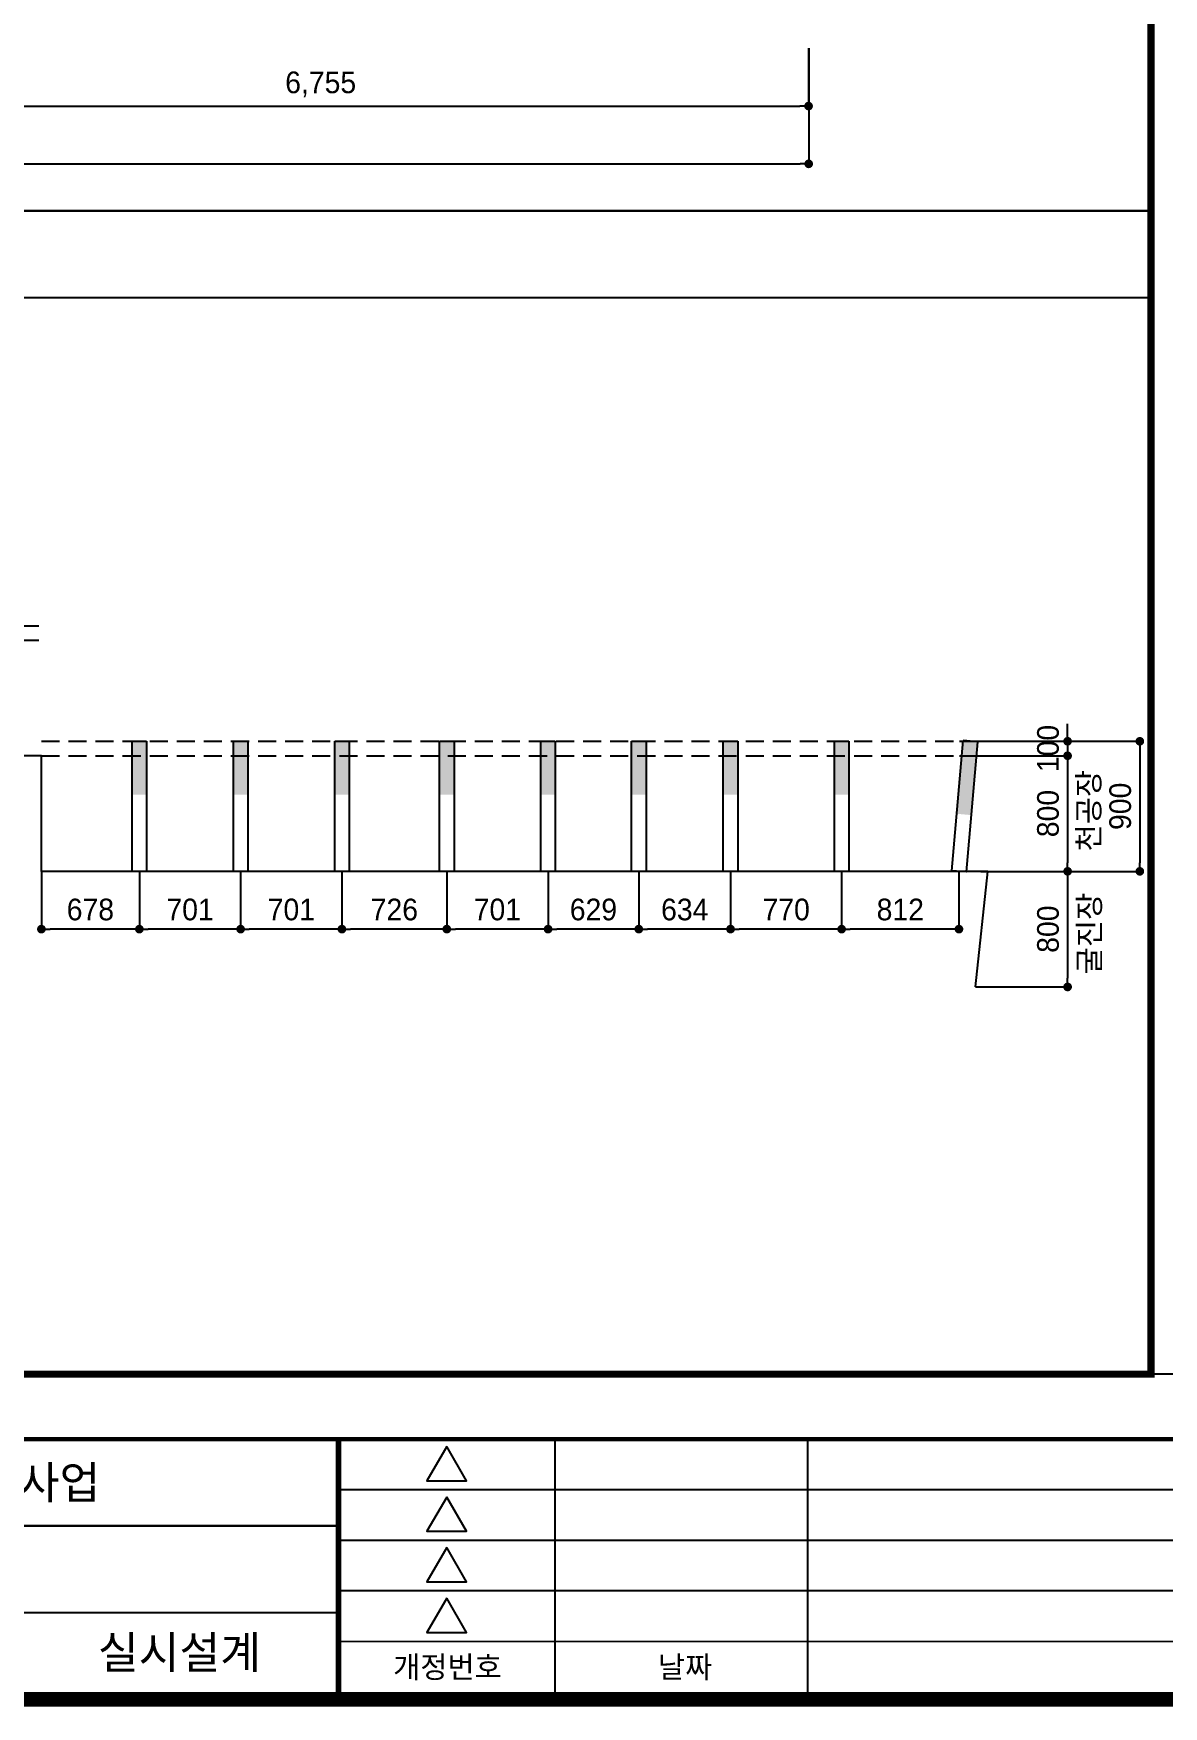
# Model space of a CAD drawing. Extents: x -689 to 317106, y 182884 to 219577.
# Drawn here: x 288195 to 296017, y 183834 to 195412 of the extents above; entities that cross this region are included whole.
import ezdxf
from ezdxf.enums import TextEntityAlignment as Align

# ---------------------------------------------------------------- set-up
doc = ezdxf.new("R2010")
doc.units = 0
doc.header["$LTSCALE"] = 500
doc.header["$MEASUREMENT"] = 0
doc.linetypes.add('HIDDEN', pattern=[0.375, 0.25, -0.125])
doc.layers.get('DEFPOINTS').update_dxf_attribs({"color": 55})
doc.layers.add('0-251', color=7, linetype='Continuous', true_color=0x6e6e6e)
for name, color, linetype in [('A-DIM01', 1, 'Continuous'), ('CS-DIMS', 1, 'Continuous'), ('CS-EXCV', 3, 'CFZ008'), ('CX-BORD-LIN1', 7, 'Continuous'), ('CX-BORD-LIN2', 7, 'Continuous'), ('CZ-TEX0', 7, 'Continuous'), ('CZ-TEX1', 7, 'Continuous'), ('CZ-TEX2', 7, 'Continuous'), ('CZ-TEX3', 7, 'Continuous'), ('dim-text', 3, 'Continuous'), ('HOLE-EXEC', 3, 'Continuous'), ('발파공(심발)', 4, 'Continuous')]:
    doc.layers.add(name, color=color, linetype=linetype)
doc.styles.add('TB_BTXT', font='')
doc.styles.add('TB_TEXT', font='')
doc.styles.add('돋움', font='')
doc.styles.add('돋움체', font='')
doc.styles.get('TB_BTXT').set_extended_font_data('Dotum')
doc.styles.get('TB_TEXT').set_extended_font_data('Dotum')
doc.styles.get('돋움').set_extended_font_data('Dotum')
doc.styles.get('돋움체').set_extended_font_data('Dotum')
doc.linetypes.add('CFZ008', pattern='A,0.9,-0.2,[106,KHCLINE.shx,S=0.00606,R=180,X=0,Y=0],0.9', length=2)
doc.dimstyles.new('D_50', dxfattribs={"dimscale": 50, "dimtxt": 3, "dimasz": 1.2, "dimexe": 0, "dimexo": 0, "dimgap": 1.2, "dimtad": 1, "dimdec": 0, "dimrnd": 0.0005, "dimdsep": 46, "dimlunit": 6, "dimtxsty": '돋움체', "dimblk": 'DOT', "dimcen": 0.09, "dimclrd": 1, "dimclre": 1, "dimclrt": 1, "dimaunit": 1, "dimadec": 0, "dimazin": 0, "dimtfac": 1, "dimtdec": 0, "dimtix": 1, "dimtmove": 2, "dimatfit": 0, "dimfxl": 1, "dimtvp": 2, "dimtolj": 1, "dimtzin": 0, "dimlwd": -1, "dimlwe": -1, "dimarcsym": 0})

# ---------------------------------------------------------------- blocks, each defined once
blk = doc.blocks.new('_Dot')
at = {"color": 0, "linetype": 'ByBlock', "lineweight": -2}
blk.add_line((-0.5, 0), (-1, 0), dxfattribs=at)
at = {"color": 0, "linetype": 'ByBlock', "const_width": 0.5}
blk.add_lwpolyline([(-0.25, 0, 1), (0.25, 0, 1)], format="xyb", close=True, dxfattribs=at)
blk = doc.blocks.new('*D640')
at = {"layer": 'A-DIM01', "color": 1, "ltscale": 10, "transparency": 16777216}
for p, q in [((286806, 195310), (286806, 194910)), ((293560, 195310), (293560, 194910)), ((286866, 194910), (293500, 194910))]:
    blk.add_line(p, q, dxfattribs=at)
at = {"layer": 'DEFPOINTS', "color": 0, "ltscale": 10, "transparency": 16777216}
for p in [(286806, 195310), (293560, 195310), (293560, 194910)]:
    blk.add_point(p, dxfattribs=at)
at = {"layer": 'A-DIM01', "color": 1, "ltscale": 10, "transparency": 16777216, "xscale": 60, "yscale": 60, "zscale": 60, "rotation": 180}
blk.add_blockref('_Dot', (286806, 194910), dxfattribs=at)
at = {"layer": 'A-DIM01', "color": 1, "ltscale": 10, "transparency": 16777216, "xscale": 60, "yscale": 60, "zscale": 60}
blk.add_blockref('_Dot', (293560, 194910), dxfattribs=at)
at = {"layer": 'A-DIM01', "color": 1, "ltscale": 10, "transparency": 16777216, "insert": (290183, 195060), "char_height": 150, "attachment_point": 5, "style": '돋움체'}
blk.add_mtext('\\A1;6,755', dxfattribs=at)
blk = doc.blocks.new('*D642')
at = {"layer": 'A-DIM01', "color": 1, "ltscale": 10, "transparency": 16777216}
for p, q in [((280051, 195310), (280051, 194510)), ((293561, 195310), (293561, 194510)), ((280111, 194510), (293501, 194510))]:
    blk.add_line(p, q, dxfattribs=at)
at = {"layer": 'DEFPOINTS', "color": 0, "ltscale": 10, "transparency": 16777216}
for p in [(280051, 195310), (293561, 195310), (293561, 194510)]:
    blk.add_point(p, dxfattribs=at)
at = {"layer": 'A-DIM01', "color": 1, "ltscale": 10, "transparency": 16777216, "xscale": 60, "yscale": 60, "zscale": 60, "rotation": 180}
blk.add_blockref('_Dot', (280051, 194510), dxfattribs=at)
at = {"layer": 'A-DIM01', "color": 1, "ltscale": 10, "transparency": 16777216, "xscale": 60, "yscale": 60, "zscale": 60}
blk.add_blockref('_Dot', (293561, 194510), dxfattribs=at)
at = {"layer": 'A-DIM01', "color": 1, "ltscale": 10, "transparency": 16777216, "insert": (286803, 194667), "char_height": 150, "attachment_point": 5, "style": '돋움체'}
blk.add_mtext('\\A1;13,510', dxfattribs=at)
blk = doc.blocks.new('CXBLKA1')
at = {"layer": 'CX-BORD-LIN1', "color": 7, "const_width": 2}
blk.add_lwpolyline([(821, 20), (25, 20), (25, 574), (821, 574)], close=True, dxfattribs=at)
at = {"layer": 'CX-BORD-LIN1', "color": 7}
for points, const_width in [([(821, 56), (25, 56)], 0.6), ([(305, 20), (305, 56)], 0.8)]:
    blk.add_lwpolyline(points, dxfattribs=dict(at, const_width=const_width))
at = {"layer": 'CX-BORD-LIN2', "color": 7}
for p, q in [((335, 20), (335, 56)), ((370, 20), (370, 56))]:
    blk.add_line(p, q, dxfattribs=at)
for points in [[(320, 55), (317.26, 50.25), (322.74, 50.25)], [(320, 48), (317.26, 43.25), (322.74, 43.25)], [(320, 41), (317.26, 36.25), (322.74, 36.25)], [(320, 34), (317.26, 29.25), (322.74, 29.25)]]:
    blk.add_lwpolyline(points, close=True, dxfattribs=at)
for points in [[(611, 49), (305, 49)], [(611, 42), (305, 42)], [(611, 35), (305, 35)]]:
    blk.add_lwpolyline(points, dxfattribs=at)
for points, const_width in [([(305, 44), (145, 44)], 0.3), ([(305, 32), (145, 32)], 0.3), ([(611, 28), (305, 28)], 0.2)]:
    blk.add_lwpolyline(points, dxfattribs=dict(at, const_width=const_width))
at = {"layer": 'CZ-TEX0', "color": 7, "style": 'TB_BTXT'}
blk.add_attdef('UD_TITLE', text='', height=10, dxfattribs=at).set_placement((423, 553), align=Align.MIDDLE_CENTER)
at = {"layer": 'CZ-TEX1', "color": 7, "style": 'TB_BTXT'}
blk.add_attdef('PI_CNAME', text='', height=5, dxfattribs=at).set_placement((40, 552), align=Align.BOTTOM_LEFT)
blk.add_attdef('UD_SUBTITLE', text='', height=7, dxfattribs=at).set_placement((423, 538), align=Align.MIDDLE_CENTER)
at = {"layer": 'CZ-TEX2', "color": 7, "style": 'TB_TEXT'}
for s, p in [('개정번호', (320.1, 24.5)), ('날짜', (353, 24.5))]:
    blk.add_text(s, height=3, dxfattribs=at).set_placement(p, align=Align.MIDDLE)
at = {"layer": 'CZ-TEX2', "color": 7}
for tag, height, style, p in [('UD_CDNAME', 4, 'TB_BTXT', (42, 544)), ('DA_STDNAME', 3, 'TB_TEXT', (783.49, 13.5))]:
    blk.add_attdef(tag, text='', height=height, dxfattribs=dict(at, style=style)).set_placement(p, align=Align.BOTTOM_LEFT)
at = {"layer": 'CZ-TEX2', "color": 7, "style": 'TB_TEXT'}
for tag, height, p in [('DC_RNUM4', 3, (320, 52)), ('DC_RDATE4', 3.5, (353, 52.5)), ('DC_RAPP4', 3.5, (501.56, 52.5)), ('DC_RCHK4', 3.5, (542.36, 52.5)), ('DC_RDGN4', 3.5, (582.36, 52.5)), ('PI_TITLE', 4.5, (243, 50)), ('UD_CDIST', 4.5, (676, 50)), ('FI_NAME', 4.5, (780, 51)), ('DC_RNUM3', 3, (320, 45)), ('DC_RDATE3', 3.5, (353, 45.4)), ('DC_RAPP3', 3.5, (501.56, 45.4)), ('DC_RCHK3', 3.5, (542.36, 45.4)), ('DC_RDGN3', 3.5, (582.36, 45.4)), ('DI_TITLE', 4.5, (780, 44)), ('PI_CDNAME', 4.5, (243, 38)), ('DC_RNUM2', 3, (320, 38)), ('DC_RDATE2', 3.5, (353, 38.5)), ('DC_RAPP2', 3.5, (501.56, 38.5)), ('DC_RCHK2', 3.5, (542.36, 38.5)), ('DC_RDGN2', 3.5, (582.36, 38.5)), ('DA_HSCALE', 4.5, (658.5, 38)), ('DA_VSCALE', 4.5, (693, 38)), ('DI_SUBTITLE', 3.5, (780, 37)), ('DC_RNUM1', 3, (320, 31)), ('DC_RDATE1', 3.5, (353, 31.5)), ('DC_RAPP1', 3.5, (501.56, 31.5)), ('DC_RCHK1', 3.5, (542.36, 31.5)), ('DC_RDGN1', 3.5, (582.36, 31.5)), ('PA_CCLASS', 4.5, (204, 26.5)), ('PI_STAGE', 4.5, (283, 26.5)), ('DI_DRWNO', 4.5, (676, 26.5)), ('DA_PAGENO', 4.5, (780, 26.5))]:
    blk.add_attdef(tag, text='', height=height, dxfattribs=at).set_placement(p, align=Align.MIDDLE_CENTER)
for tag, p in [('DC_RDES4', (377, 52.5)), ('DC_RDES3', (377, 45.4)), ('DC_RDES2', (377, 38.5)), ('DC_RDES1', (377.03, 31.5))]:
    blk.add_attdef(tag, text='', height=3.5, dxfattribs=at).set_placement(p, align=Align.MIDDLE_LEFT)
at = {"layer": 'CZ-TEX3', "color": 7, "style": 'TB_TEXT', "flags": 1}
for tag, p in [('PI_ID', (24, 16)), ('PI_CCODE', (31, 16)), ('PA_DSDATE', (47, 16)), ('PA_DEDATE', (64, 16)), ('PA_CSDATE', (81, 16)), ('PA_CEDATE', (98, 16)), ('PA_CFDATE', (114, 16)), ('EI_ENAME', (132, 16)), ('EI_DEPT', (146, 16)), ('EI_PERSON', (158, 16)), ('EI_EMAIL', (174, 16)), ('CI_CATEG', (189, 16)), ('CI_ROLE', (204, 16)), ('CI_ONAME', (216, 16)), ('CI_ADDR', (232, 16)), ('CI_TEL', (246, 16)), ('CI_FAX', (257, 16)), ('CI_HPADDR', (270, 16)), ('CI_CODE', (287, 16)), ('CI_DEPT', (300, 16)), ('CI_PERSON', (312, 16)), ('CI_EMAIL', (329, 16)), ('CI_PROLE', (342, 16)), ('DI_MANCODE', (357, 16)), ('DI_CATEG', (377, 16)), ('DI_LDATE', (392, 16)), ('DI_PCLASS', (407, 16)), ('DI_MMCLASS', (424, 16)), ('DI_MSCLASS', (443, 16)), ('DI_ECLASS', (462, 16)), ('DI_FNAME', (478, 16)), ('DC_ONAME', (493, 16)), ('DC_NNAME', (510, 16)), ('FI_CODE', (529, 16)), ('FI_CLASS', (545, 16)), ('FI_ICODE1', (563, 16)), ('FI_ICODE2', (581, 16)), ('------------', (597, 16))]:
    blk.add_attdef(tag, p, '', height=2, dxfattribs=at)
blk = doc.blocks.new('*D662')
at = {"layer": 'A-DIM01', "color": 1, "ltscale": 10, "transparency": 16777216}
for p, q in [((295353, 190574), (295353, 190634)), ((294605, 190514), (295353, 190514)), ((295353, 190514), (295353, 190414)), ((294605, 190414), (295353, 190414)), ((295353, 190354), (295353, 190294))]:
    blk.add_line(p, q, dxfattribs=at)
at = {"layer": 'DEFPOINTS', "color": 0, "ltscale": 10, "transparency": 16777216}
for p in [(294605, 190514), (294605, 190414), (295353, 190414)]:
    blk.add_point(p, dxfattribs=at)
at = {"layer": 'A-DIM01', "color": 1, "ltscale": 10, "transparency": 16777216, "xscale": 60, "yscale": 60, "zscale": 60}
for p, rotation in [((295353, 190514), 270), ((295353, 190414), 90)]:
    blk.add_blockref('_Dot', p, dxfattribs=dict(at, rotation=rotation))
at = {"layer": 'A-DIM01', "color": 1, "ltscale": 10, "transparency": 16777216, "insert": (295218, 190464), "char_height": 150, "attachment_point": 5, "rotation": 90, "style": '돋움체'}
blk.add_mtext('\\A1;100', dxfattribs=at)
blk = doc.blocks.new('*D663')
at = {"layer": 'A-DIM01', "color": 1, "ltscale": 10, "transparency": 16777216}
for p, q in [((294753, 189614), (295353, 189614)), ((295353, 189554), (295353, 188874)), ((294753, 188814), (295353, 188814))]:
    blk.add_line(p, q, dxfattribs=at)
at = {"layer": 'DEFPOINTS', "color": 0, "ltscale": 10, "transparency": 16777216}
for p in [(294753, 189614), (294753, 188814), (295353, 188814)]:
    blk.add_point(p, dxfattribs=at)
at = {"layer": 'A-DIM01', "color": 1, "ltscale": 10, "transparency": 16777216, "xscale": 60, "yscale": 60, "zscale": 60}
for p, rotation in [((295353, 189614), 90), ((295353, 188814), 270)]:
    blk.add_blockref('_Dot', p, dxfattribs=dict(at, rotation=rotation))
at = {"layer": 'A-DIM01', "color": 1, "ltscale": 10, "transparency": 16777216, "insert": (295218, 189214), "char_height": 150, "attachment_point": 5, "rotation": 90, "style": '돋움체'}
blk.add_mtext('\\A1;800', dxfattribs=at)
blk = doc.blocks.new('*D664')
at = {"layer": 'A-DIM01', "color": 1, "ltscale": 10, "transparency": 16777216}
for p, q in [((294753, 190414), (295353, 190414)), ((295353, 190354), (295353, 189674)), ((294753, 189614), (295353, 189614))]:
    blk.add_line(p, q, dxfattribs=at)
at = {"layer": 'DEFPOINTS', "color": 0, "ltscale": 10, "transparency": 16777216}
for p in [(294753, 190414), (294753, 189614), (295353, 189614)]:
    blk.add_point(p, dxfattribs=at)
at = {"layer": 'A-DIM01', "color": 1, "ltscale": 10, "transparency": 16777216, "xscale": 60, "yscale": 60, "zscale": 60}
for p, rotation in [((295353, 190414), 90), ((295353, 189614), 270)]:
    blk.add_blockref('_Dot', p, dxfattribs=dict(at, rotation=rotation))
at = {"layer": 'A-DIM01', "color": 1, "ltscale": 10, "transparency": 16777216, "insert": (295218, 190014), "char_height": 150, "attachment_point": 5, "rotation": 90, "style": '돋움체'}
blk.add_mtext('\\A1;800', dxfattribs=at)
blk = doc.blocks.new('*D665')
at = {"layer": 'A-DIM01', "color": 1, "ltscale": 10, "transparency": 16777216}
for p, q in [((295353, 190514), (295853, 190514)), ((295853, 190454), (295853, 189674)), ((295353, 189614), (295853, 189614))]:
    blk.add_line(p, q, dxfattribs=at)
at = {"layer": 'DEFPOINTS', "color": 0, "ltscale": 10, "transparency": 16777216}
for p in [(295353, 190514), (295353, 189614), (295853, 189614)]:
    blk.add_point(p, dxfattribs=at)
at = {"layer": 'A-DIM01', "color": 1, "ltscale": 10, "transparency": 16777216, "xscale": 60, "yscale": 60, "zscale": 60}
for p, rotation in [((295853, 190514), 90), ((295853, 189614), 270)]:
    blk.add_blockref('_Dot', p, dxfattribs=dict(at, rotation=rotation))
at = {"layer": 'A-DIM01', "color": 1, "ltscale": 10, "transparency": 16777216, "insert": (295718, 190064), "char_height": 150, "attachment_point": 5, "rotation": 90, "style": '돋움체'}
blk.add_mtext('\\A1;900', dxfattribs=at)
blk = doc.blocks.new('*D668')
at = {"layer": 'A-DIM01', "color": 1, "ltscale": 10, "transparency": 16777216}
for p, q in [((288928, 189614), (288928, 189214)), ((289629, 189614), (289629, 189214)), ((289569, 189214), (288988, 189214))]:
    blk.add_line(p, q, dxfattribs=at)
at = {"layer": 'DEFPOINTS', "color": 0, "ltscale": 10, "transparency": 16777216}
for p in [(288928, 189614), (289629, 189614), (288928, 189214)]:
    blk.add_point(p, dxfattribs=at)
at = {"layer": 'A-DIM01', "color": 1, "ltscale": 10, "transparency": 16777216, "xscale": 60, "yscale": 60, "zscale": 60, "rotation": 180}
blk.add_blockref('_Dot', (288928, 189214), dxfattribs=at)
at = {"layer": 'A-DIM01', "color": 1, "ltscale": 10, "transparency": 16777216, "xscale": 60, "yscale": 60, "zscale": 60}
blk.add_blockref('_Dot', (289629, 189214), dxfattribs=at)
at = {"layer": 'A-DIM01', "color": 1, "ltscale": 10, "transparency": 16777216, "insert": (289279, 189349), "char_height": 150, "attachment_point": 5, "style": '돋움체'}
blk.add_mtext('\\A1;701', dxfattribs=at)
blk = doc.blocks.new('*D669')
at = {"layer": 'A-DIM01', "color": 1, "ltscale": 10, "transparency": 16777216}
for p, q in [((288250, 189614), (288250, 189214)), ((288928, 189614), (288928, 189214)), ((288868, 189214), (288310, 189214))]:
    blk.add_line(p, q, dxfattribs=at)
at = {"layer": 'DEFPOINTS', "color": 0, "ltscale": 10, "transparency": 16777216}
for p in [(288250, 189614), (288928, 189614), (288250, 189214)]:
    blk.add_point(p, dxfattribs=at)
at = {"layer": 'A-DIM01', "color": 1, "ltscale": 10, "transparency": 16777216, "xscale": 60, "yscale": 60, "zscale": 60, "rotation": 180}
blk.add_blockref('_Dot', (288250, 189214), dxfattribs=at)
at = {"layer": 'A-DIM01', "color": 1, "ltscale": 10, "transparency": 16777216, "xscale": 60, "yscale": 60, "zscale": 60}
blk.add_blockref('_Dot', (288928, 189214), dxfattribs=at)
at = {"layer": 'A-DIM01', "color": 1, "ltscale": 10, "transparency": 16777216, "insert": (288589, 189349), "char_height": 150, "attachment_point": 5, "style": '돋움체'}
blk.add_mtext('\\A1;678', dxfattribs=at)
blk = doc.blocks.new('*D670')
at = {"layer": 'A-DIM01', "color": 1, "ltscale": 10, "transparency": 16777216}
for p, q in [((289629, 189614), (289629, 189214)), ((290330, 189614), (290330, 189214)), ((290270, 189214), (289689, 189214))]:
    blk.add_line(p, q, dxfattribs=at)
at = {"layer": 'DEFPOINTS', "color": 0, "ltscale": 10, "transparency": 16777216}
for p in [(289629, 189614), (290330, 189614), (289629, 189214)]:
    blk.add_point(p, dxfattribs=at)
at = {"layer": 'A-DIM01', "color": 1, "ltscale": 10, "transparency": 16777216, "xscale": 60, "yscale": 60, "zscale": 60, "rotation": 180}
blk.add_blockref('_Dot', (289629, 189214), dxfattribs=at)
at = {"layer": 'A-DIM01', "color": 1, "ltscale": 10, "transparency": 16777216, "xscale": 60, "yscale": 60, "zscale": 60}
blk.add_blockref('_Dot', (290330, 189214), dxfattribs=at)
at = {"layer": 'A-DIM01', "color": 1, "ltscale": 10, "transparency": 16777216, "insert": (289980, 189349), "char_height": 150, "attachment_point": 5, "style": '돋움체'}
blk.add_mtext('\\A1;701', dxfattribs=at)
blk = doc.blocks.new('*D671')
at = {"layer": 'A-DIM01', "color": 1, "ltscale": 10, "transparency": 16777216}
for p, q in [((290330, 189614), (290330, 189214)), ((291056, 189614), (291056, 189214)), ((290996, 189214), (290390, 189214))]:
    blk.add_line(p, q, dxfattribs=at)
at = {"layer": 'DEFPOINTS', "color": 0, "ltscale": 10, "transparency": 16777216}
for p in [(290330, 189614), (291056, 189614), (290330, 189214)]:
    blk.add_point(p, dxfattribs=at)
at = {"layer": 'A-DIM01', "color": 1, "ltscale": 10, "transparency": 16777216, "xscale": 60, "yscale": 60, "zscale": 60, "rotation": 180}
blk.add_blockref('_Dot', (290330, 189214), dxfattribs=at)
at = {"layer": 'A-DIM01', "color": 1, "ltscale": 10, "transparency": 16777216, "xscale": 60, "yscale": 60, "zscale": 60}
blk.add_blockref('_Dot', (291056, 189214), dxfattribs=at)
at = {"layer": 'A-DIM01', "color": 1, "ltscale": 10, "transparency": 16777216, "insert": (290693, 189349), "char_height": 150, "attachment_point": 5, "style": '돋움체'}
blk.add_mtext('\\A1;726', dxfattribs=at)
blk = doc.blocks.new('*D672')
at = {"layer": 'A-DIM01', "color": 1, "ltscale": 10, "transparency": 16777216}
for p, q in [((291056, 189614), (291056, 189214)), ((291757, 189614), (291757, 189214)), ((291697, 189214), (291116, 189214))]:
    blk.add_line(p, q, dxfattribs=at)
at = {"layer": 'DEFPOINTS', "color": 0, "ltscale": 10, "transparency": 16777216}
for p in [(291056, 189614), (291757, 189614), (291056, 189214)]:
    blk.add_point(p, dxfattribs=at)
at = {"layer": 'A-DIM01', "color": 1, "ltscale": 10, "transparency": 16777216, "xscale": 60, "yscale": 60, "zscale": 60, "rotation": 180}
blk.add_blockref('_Dot', (291056, 189214), dxfattribs=at)
at = {"layer": 'A-DIM01', "color": 1, "ltscale": 10, "transparency": 16777216, "xscale": 60, "yscale": 60, "zscale": 60}
blk.add_blockref('_Dot', (291757, 189214), dxfattribs=at)
at = {"layer": 'A-DIM01', "color": 1, "ltscale": 10, "transparency": 16777216, "insert": (291406, 189349), "char_height": 150, "attachment_point": 5, "style": '돋움체'}
blk.add_mtext('\\A1;701', dxfattribs=at)
blk = doc.blocks.new('*D673')
at = {"layer": 'A-DIM01', "color": 1, "ltscale": 10, "transparency": 16777216}
for p, q in [((291757, 189614), (291757, 189214)), ((292385, 189614), (292385, 189214)), ((292325, 189214), (291817, 189214))]:
    blk.add_line(p, q, dxfattribs=at)
at = {"layer": 'DEFPOINTS', "color": 0, "ltscale": 10, "transparency": 16777216}
for p in [(291757, 189614), (292385, 189614), (291757, 189214)]:
    blk.add_point(p, dxfattribs=at)
at = {"layer": 'A-DIM01', "color": 1, "ltscale": 10, "transparency": 16777216, "xscale": 60, "yscale": 60, "zscale": 60, "rotation": 180}
blk.add_blockref('_Dot', (291757, 189214), dxfattribs=at)
at = {"layer": 'A-DIM01', "color": 1, "ltscale": 10, "transparency": 16777216, "xscale": 60, "yscale": 60, "zscale": 60}
blk.add_blockref('_Dot', (292385, 189214), dxfattribs=at)
at = {"layer": 'A-DIM01', "color": 1, "ltscale": 10, "transparency": 16777216, "insert": (292071, 189349), "char_height": 150, "attachment_point": 5, "style": '돋움체'}
blk.add_mtext('\\A1;629', dxfattribs=at)
blk = doc.blocks.new('*D674')
at = {"layer": 'A-DIM01', "color": 1, "ltscale": 10, "transparency": 16777216}
for p, q in [((292385, 189614), (292385, 189214)), ((293020, 189614), (293020, 189214)), ((292960, 189214), (292445, 189214))]:
    blk.add_line(p, q, dxfattribs=at)
at = {"layer": 'DEFPOINTS', "color": 0, "ltscale": 10, "transparency": 16777216}
for p in [(292385, 189614), (293020, 189614), (292385, 189214)]:
    blk.add_point(p, dxfattribs=at)
at = {"layer": 'A-DIM01', "color": 1, "ltscale": 10, "transparency": 16777216, "xscale": 60, "yscale": 60, "zscale": 60, "rotation": 180}
blk.add_blockref('_Dot', (292385, 189214), dxfattribs=at)
at = {"layer": 'A-DIM01', "color": 1, "ltscale": 10, "transparency": 16777216, "xscale": 60, "yscale": 60, "zscale": 60}
blk.add_blockref('_Dot', (293020, 189214), dxfattribs=at)
at = {"layer": 'A-DIM01', "color": 1, "ltscale": 10, "transparency": 16777216, "insert": (292703, 189349), "char_height": 150, "attachment_point": 5, "style": '돋움체'}
blk.add_mtext('\\A1;634', dxfattribs=at)
blk = doc.blocks.new('*D675')
at = {"layer": 'A-DIM01', "color": 1, "ltscale": 10, "transparency": 16777216}
for p, q in [((293020, 189614), (293020, 189214)), ((293789, 189614), (293789, 189214)), ((293729, 189214), (293080, 189214))]:
    blk.add_line(p, q, dxfattribs=at)
at = {"layer": 'DEFPOINTS', "color": 0, "ltscale": 10, "transparency": 16777216}
for p in [(293020, 189614), (293789, 189614), (293020, 189214)]:
    blk.add_point(p, dxfattribs=at)
at = {"layer": 'A-DIM01', "color": 1, "ltscale": 10, "transparency": 16777216, "xscale": 60, "yscale": 60, "zscale": 60, "rotation": 180}
blk.add_blockref('_Dot', (293020, 189214), dxfattribs=at)
at = {"layer": 'A-DIM01', "color": 1, "ltscale": 10, "transparency": 16777216, "xscale": 60, "yscale": 60, "zscale": 60}
blk.add_blockref('_Dot', (293789, 189214), dxfattribs=at)
at = {"layer": 'A-DIM01', "color": 1, "ltscale": 10, "transparency": 16777216, "insert": (293405, 189349), "char_height": 150, "attachment_point": 5, "style": '돋움체'}
blk.add_mtext('\\A1;770', dxfattribs=at)
blk = doc.blocks.new('*D676')
at = {"layer": 'A-DIM01', "color": 1, "ltscale": 10, "transparency": 16777216}
for p, q in [((293789, 189614), (293789, 189214)), ((294601, 189614), (294601, 189214)), ((294541, 189214), (293849, 189214))]:
    blk.add_line(p, q, dxfattribs=at)
at = {"layer": 'DEFPOINTS', "color": 0, "ltscale": 10, "transparency": 16777216}
for p in [(293789, 189614), (294601, 189614), (293789, 189214)]:
    blk.add_point(p, dxfattribs=at)
at = {"layer": 'A-DIM01', "color": 1, "ltscale": 10, "transparency": 16777216, "xscale": 60, "yscale": 60, "zscale": 60, "rotation": 180}
blk.add_blockref('_Dot', (293789, 189214), dxfattribs=at)
at = {"layer": 'A-DIM01', "color": 1, "ltscale": 10, "transparency": 16777216, "xscale": 60, "yscale": 60, "zscale": 60}
blk.add_blockref('_Dot', (294601, 189214), dxfattribs=at)
at = {"layer": 'A-DIM01', "color": 1, "ltscale": 10, "transparency": 16777216, "insert": (294195, 189349), "char_height": 150, "attachment_point": 5, "style": '돋움체'}
blk.add_mtext('\\A1;812', dxfattribs=at)

msp = doc.modelspace()

# ---------------------------------------------------------------- hatches: boundary and pattern name
at = {"layer": '발파공(심발)'}
for points in [[(288978.13728, 190514.03827), (288878.13728, 190514.03827), (288878.13728, 190145.72381), (288978.13728, 190145.72381)], [(289679.16856, 190514.03827), (289579.16856, 190514.03827), (289579.16856, 190145.72381), (289679.16856, 190145.72381)], [(290380.12527, 190514.03827), (290280.12527, 190514.03827), (290280.12527, 190145.72381), (290380.12527, 190145.72381)], [(291106.01521, 190514.03827), (291006.01521, 190514.03827), (291006.01521, 190145.72381), (291106.01521, 190145.72381)], [(291806.84514, 190514.03827), (291706.84514, 190514.03827), (291706.84514, 190145.72381), (291806.84514, 190145.72381)], [(292435.37196, 190514.03827), (292335.37196, 190514.03827), (292335.37196, 190145.72381), (292435.37196, 190145.72381)], [(293069.80588, 190514.03827), (292969.80588, 190514.03827), (292969.80588, 190145.72381), (293069.80588, 190145.72381)], [(293839.37472, 190514.03827), (293739.37472, 190514.03827), (293739.37472, 190145.72381), (293839.37472, 190145.72381)], [(294729.6814, 190509.58487), (294630.07885, 190518.49167), (294586.5421, 190012.15857), (294686.14466, 190003.25177)]]:
    msp.add_hatch(color=253, dxfattribs=at).paths.add_polyline_path(points)

# ---------------------------------------------------------------- linework, layer by layer
at = {"layer": '0-251', "const_width": 50}
msp.add_lwpolyline([(295930.64711, 186134.30698), (277680.64711, 186134.30698), (277680.64711, 208584.30698), (295930.64711, 208584.30698), (295930.64711, 186134.30698)], dxfattribs=at)
at = {"layer": 'CS-DIMS', "linetype": 'HIDDEN'}
for points in [[(278545.23521, 191314.03827), (288249.70503, 191314.03827)], [(278545.23521, 191214.03827), (288249.70503, 191214.03827)], [(288249.70503, 190514.03827), (295324.43012, 190514.03827)], [(288249.70503, 190414.03827), (295324.43012, 190414.03827)]]:
    msp.add_lwpolyline(points, dxfattribs=at)
at = {"layer": 'CS-EXCV', "color": 3}
msp.add_line((294716.2277, 188814.03827), (295216.2277, 188814.03827), dxfattribs=at)
at = {"layer": 'DEFPOINTS'}
msp.add_line((277680.64711, 193584.30698), (295930.64711, 193584.30698), dxfattribs=at)
for points in [[(277680.64711, 211034.30698), (315730.64711, 211034.30698), (315730.64711, 186134.30698), (277680.64711, 186134.30698)], [(277680.64711, 208584.30698), (295930.64711, 208584.30698), (295930.64711, 194184.30698), (277680.64711, 194184.30698)], [(277680.64711, 194184.30698), (295930.64711, 194184.30698), (295930.64711, 186134.30698), (277680.64711, 186134.30698)]]:
    msp.add_lwpolyline(points, close=True, dxfattribs=at)
at = {"layer": 'HOLE-EXEC', "color": 3}
for p, q in [((288878.13728, 190514.03827), (288978.13728, 190514.03827)), ((289579.16856, 190514.03827), (289679.16856, 190514.03827)), ((290280.12527, 190514.03827), (290380.12527, 190514.03827)), ((291006.01521, 190514.03827), (291106.01521, 190514.03827)), ((291706.84514, 190514.03827), (291806.84514, 190514.03827)), ((292335.37196, 190514.03827), (292435.37196, 190514.03827)), ((292969.80588, 190514.03827), (293069.80588, 190514.03827)), ((293739.37472, 190514.03827), (293839.37472, 190514.03827)), ((294729.6814, 190509.58487), (294630.07885, 190518.49167))]:
    msp.add_line(p, q, dxfattribs=at)
at = {"layer": 'HOLE-EXEC', "linetype": 'CFZ008', "ltscale": 0.5}
for p, q in [((288249.70503, 190414.03827), (278811.72243, 190414.03827)), ((288249.70503, 189614.03827), (288249.70503, 190414.03827)), ((294801.14033, 189614.03827), (288249.70503, 189614.03827)), ((294716.2277, 188814.03827), (294801.14033, 189614.03827))]:
    msp.add_line(p, q, dxfattribs=at)
at = {"layer": 'HOLE-EXEC', "color": 3}
for points in [[(288978.13728, 190514.03827), (288978.13728, 189614.03827), (288878.13728, 189614.03827), (288878.13728, 190514.03827)], [(289679.16856, 190514.03827), (289679.16856, 189614.03827), (289579.16856, 189614.03827), (289579.16856, 190514.03827)], [(290380.12527, 190514.03827), (290380.12527, 189614.03827), (290280.12527, 189614.03827), (290280.12527, 190514.03827)], [(291106.01521, 190514.03827), (291106.01521, 189614.03827), (291006.01521, 189614.03827), (291006.01521, 190514.03827)], [(291806.84514, 190514.03827), (291806.84514, 189614.03827), (291706.84514, 189614.03827), (291706.84514, 190514.03827)], [(292435.37196, 190514.03827), (292435.37196, 189614.03827), (292335.37196, 189614.03827), (292335.37196, 190514.03827)], [(293069.80588, 190514.03827), (293069.80588, 189614.03827), (292969.80588, 189614.03827), (292969.80588, 190514.03827)], [(293839.37472, 190514.03827), (293839.37472, 189614.03827), (293739.37472, 189614.03827), (293739.37472, 190514.03827)], [(294729.6814, 190509.58487), (294650.9416, 189609.58487), (294551.33905, 189618.49167), (294630.07885, 190518.49167)]]:
    msp.add_lwpolyline(points, dxfattribs=at)

# ---------------------------------------------------------------- block references
ref = msp.add_blockref('CXBLKA1', (275055.64711, 182884.30698), dxfattribs=dict(xscale=50, yscale=50, zscale=50))
ref.add_attrib('PI_TITLE', '승학터널 민간투자사업', dxfattribs={"layer": 'CZ-TEX2', "height": 225, "style": 'TB_TEXT'}).set_placement((287205.64711, 185384.30698), align=Align.MIDDLE_CENTER)
ref.add_attrib('PI_STAGE', '실시설계', dxfattribs={"layer": 'CZ-TEX2', "height": 225, "style": 'TB_TEXT'}).set_placement((289205.64711, 184209.30698), align=Align.MIDDLE_CENTER)

# ---------------------------------------------------------------- texts
at = {"layer": 'dim-text', "style": '돋움'}
for s, p in [('천공장', (295573.80068, 189751.82061)), ('굴진장', (295578.26702, 188900.9778))]:
    msp.add_text(s, height=150, rotation=90.000138978, dxfattribs=at).set_placement(p)

# ---------------------------------------------------------------- dimensions: what is measured, and where the dimension line sits
at = {"layer": 'A-DIM01', "ltscale": 10}
dim = msp.add_linear_dim(base=(293561.30569, 194510.36301), p1=(280050.98852, 195310.36301), p2=(293561.30569, 195310.36301), angle=180, dimstyle='D_50', dxfattribs=at)
dim.commit()
dim.dimension.update_dxf_attribs({"geometry": '*D642', "text_midpoint": (286803.0712, 194667.30044), "dimtype": 128})
for base, p1, p2, angle, picture, middle in [((293560.30569, 194910.36301), (286805.64711, 195310.36301), (293560.30569, 195310.36301), 180, '*D640', (290182.9764, 195059.91525)), ((295853.10614, 189614.03827), (295353.10614, 190514.03827), (295353.10614, 189614.03827), 90, '*D665', (295718.00438, 190064.03827)), ((295353.10614, 189614.03827), (294753.10614, 190414.03827), (294753.10614, 189614.03827), 90, '*D664', (295218.00438, 190014.03827)), ((295353.10614, 188814.03827), (294753.10614, 189614.03827), (294753.10614, 188814.03827), 90, '*D663', (295218.00438, 189214.03827))]:
    dim = msp.add_linear_dim(base=base, p1=p1, p2=p2, angle=angle, dimstyle='D_50', dxfattribs=at)
    dim.commit()
    dim.dimension.update_dxf_attribs({"geometry": picture, "text_midpoint": middle})
dim = msp.add_aligned_dim(p1=(294605.03736, 190514.03827), p2=(294605.03736, 190414.03827), distance=748.06878, dimstyle='D_50', dxfattribs=at)
dim.commit()
dim.dimension.update_dxf_attribs({"geometry": '*D662', "text_midpoint": (295218.00438, 190464.03827)})
for base, p1, p2, picture, middle in [((288249.70503, 189214.03827), (288928.13728, 189614.03827), (288249.70503, 189614.03827), '*D669', (288588.92116, 189349.14004)), ((288928.13728, 189214.03827), (289629.16856, 189614.03827), (288928.13728, 189614.03827), '*D668', (289278.65292, 189349.14004)), ((289629.16856, 189214.03827), (290330.12527, 189614.03827), (289629.16856, 189614.03827), '*D670', (289979.64692, 189349.14004)), ((290330.12527, 189214.03827), (291056.01521, 189614.03827), (290330.12527, 189614.03827), '*D671', (290693.07024, 189349.14004)), ((291056.01521, 189214.03827), (291756.84514, 189614.03827), (291056.01521, 189614.03827), '*D672', (291406.43018, 189349.14004)), ((291756.84514, 189214.03827), (292385.37196, 189614.03827), (291756.84514, 189614.03827), '*D673', (292071.10855, 189349.14004)), ((292385.37196, 189214.03827), (293019.80588, 189614.03827), (292385.37196, 189614.03827), '*D674', (292702.58892, 189349.14004)), ((293019.80588, 189214.03827), (293789.37472, 189614.03827), (293019.80588, 189614.03827), '*D675', (293404.5903, 189349.14004)), ((293789.37472, 189214.03827), (294601.14033, 189614.03827), (293789.37472, 189614.03827), '*D676', (294195.25752, 189349.14004))]:
    dim = msp.add_linear_dim(base=base, p1=p1, p2=p2, dimstyle='D_50', dxfattribs=at)
    dim.commit()
    dim.dimension.update_dxf_attribs({"geometry": picture, "text_midpoint": middle})

doc.saveas('drawing.dxf')
